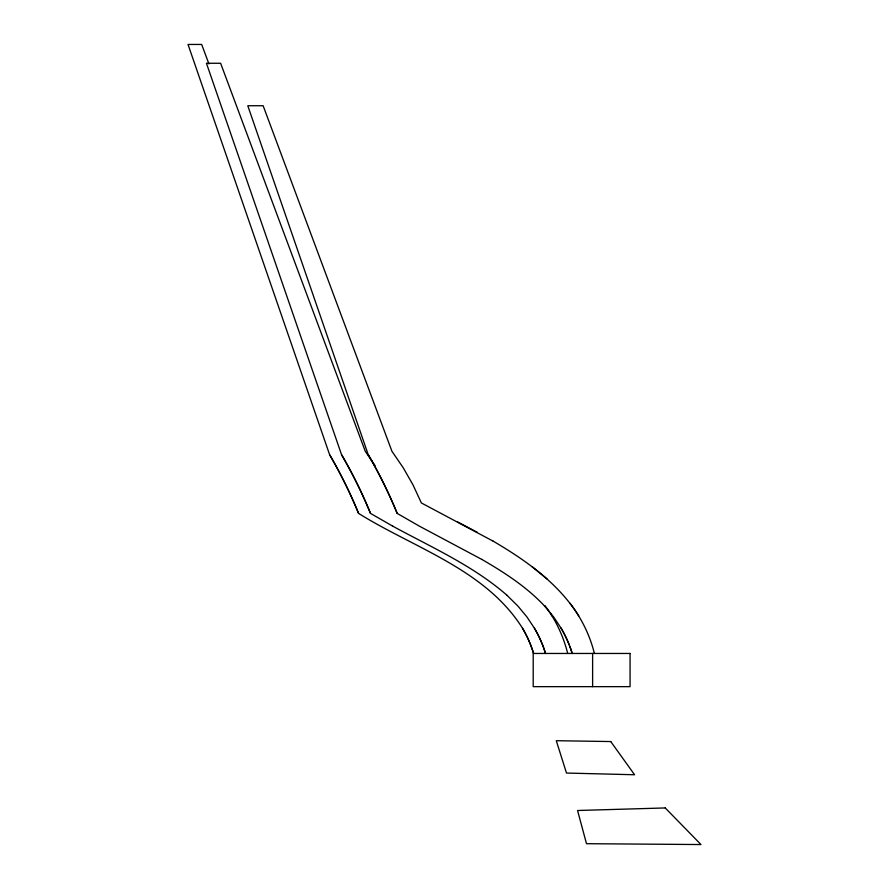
<?xml version="1.0" encoding="UTF-8"?>
<svg xmlns="http://www.w3.org/2000/svg" width="889" height="889" viewBox="0 0 889 889"><rect width="100%" height="100%" fill="white"/><g stroke="black" fill="none" stroke-linecap="round" stroke-linejoin="round"><path stroke-width="1.33" d="M493.251 541.212L421.375 502.952L413.029 484.95L403.184 467.703L391.949 451.312L263.133 105.735L247.787 105.735L368.235 454.712A479.071 472.737 0 0 1 397.183 513.409L419.386 526.155L481.938 559.481M392.749 526.177C431.676 547.357 472.981 565.648 506.686 595.008M457.413 521.832L477.415 532.389M375.002 465.514L365.268 451.312L220.616 63.263L206.448 63.263L341.554 454.712A472.715 470.87 0 0 1 370.502 513.409L392.76 526.177M208.937 63.952L201.67 44.45L188.024 44.45L329.619 454.712A470.292 470.159 0 0 1 358.578 513.409C414.707 548.402 485.55 569.493 522.521 628.245A117.381 117.348 0 0 1 533.6 653.459A117.47 117.381 0 0 0 522.51 628.245M481.894 559.448C504.43 572.516 526.61 586.862 544.524 605.987M493.184 541.168C525.932 560.348 558.192 583.217 578.728 615.855M532.011 566.593L546.957 578.85M506.674 594.997L517.909 606.065L526.999 617.033L534.411 628.19A118.048 117.581 0 0 1 545.535 653.459A118.315 117.681 0 0 0 534.4 628.167M544.501 605.976L553.614 616.933L561.026 628.079A119.337 118.037 0 0 1 569.36 645.236M569.982 603.242C581.417 618.133 589.907 635.213 594.385 653.459M544.99 605.676C555.769 619.844 563.37 636.224 567.704 653.459M550.569 613.732L552.147 616.01M592.619 653.459L592.619 686.652M368.235 454.712A477.46 472.259 0 0 1 397.183 513.409M569.805 646.392A119.337 118.037 0 0 1 572.216 653.459A119.782 118.193 0 0 0 561.015 628.045M341.554 454.712A473.704 471.159 0 0 1 370.502 513.409M329.619 454.712A470.614 470.259 0 0 1 358.578 513.409M665.228 807.945L577.561 810.501L586.496 843.694L700.976 844.55L665.228 807.945M630.068 653.459L533.2 653.459L533.2 686.652L630.068 686.652L630.068 653.459M610.754 741.559L556.281 740.704L566.493 773.052L634.579 774.752L610.754 741.559"/></g></svg>
